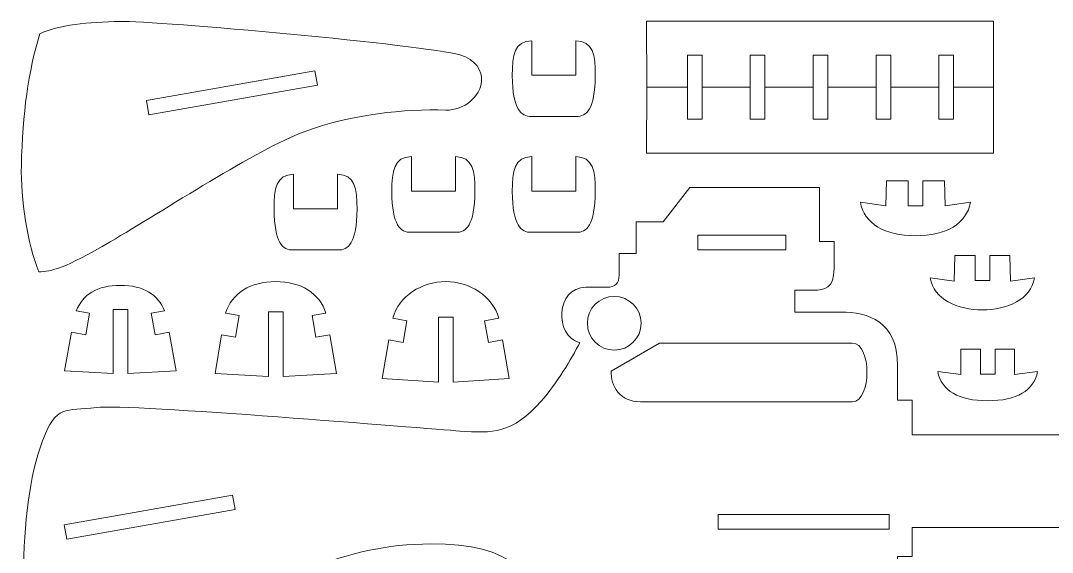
# Model space of a CAD drawing. Header units: millimetres. Extents: x -244 to 244, y -307 to 308.
# Drawn here: x -243.8 to 38.4, y 162.2 to 307.6 of the extents above; entities that cross this region are included whole.
import ezdxf

# ---------------------------------------------------------------- set-up
doc = ezdxf.new("R2010")
doc.units = ezdxf.units.MM
doc.header["$MEASUREMENT"] = 0
doc.layers.add('layer 1', color=7, linetype='Continuous')

msp = doc.modelspace()

# ---------------------------------------------------------------- linework, layer by layer
at = {"layer": 'layer 1', "lineweight": 9}
for points, knots in [([(-238.8045, 238.9275), (-241.8806, 246.5325), (-243.7573, 258.8012), (-243.5556, 268.0816), (-243.5556, 268.0816), (-243.2517, 282.0586), (-241.6317, 293.9696), (-238.5251, 303.9699), (-238.5251, 303.9699), (-233.5635, 306.5536), (-225.1053, 307.1889), (-216.5541, 307.3912), (-216.5541, 307.3912), (-206.7887, 307.6219), (-132.9795, 300.9628), (-123.6629, 298.2521), (-123.6629, 298.2521), (-119.187, 296.9532), (-117.4942, 293.8566), (-117.6919, 291.0707), (-117.6919, 291.0707), (-117.9814, 287), (-122.3302, 283.0092), (-127.4846, 283.1503), (-127.4846, 283.1503), (-138.8809, 283.4562), (-152.7577, 282.1809), (-166.2184, 277.2207), (-166.2184, 277.2207), (-178.8268, 272.5712), (-204.8101, 255.5776), (-219.2361, 247.1397), (-219.2361, 247.1397), (-231.769, 239.8076), (-235.261, 238.9605), (-238.8045, 238.9275)], [0, 0, 0, 0, 0.1, 0.1, 0.1, 0.1, 0.2, 0.2, 0.2, 0.2, 0.3, 0.3, 0.3, 0.3, 0.4, 0.4, 0.4, 0.4, 0.5, 0.5, 0.5, 0.5, 0.6, 0.6, 0.6, 0.6, 0.7, 0.7, 0.7, 0.7, 0.8, 0.8, 0.8, 0.8, 1, 1, 1, 1]), ([(-72.5533, 307.4618), (-72.5533, 307.4618), (22.3161, 307.4618), (22.3161, 307.4618), (22.3161, 307.4618), (22.3161, 307.4618), (22.3161, 289.4236), (22.3161, 289.4236), (22.3161, 289.4236), (22.3161, 289.4236), (11.4268, 289.4236), (11.4268, 289.4236), (11.4268, 289.4236), (11.4268, 289.4236), (11.4268, 298.1956), (11.4268, 298.1956), (11.4268, 298.1956), (11.4268, 298.1956), (7.4181, 298.1956), (7.4181, 298.1956), (7.4181, 298.1956), (7.4181, 298.1956), (7.4181, 289.4236), (7.4181, 289.4236), (7.4181, 289.4236), (7.4181, 289.4236), (-5.7768, 289.4236), (-5.7768, 289.4236), (-5.7768, 289.4236), (-5.7768, 289.4236), (-5.7768, 298.1956), (-5.7768, 298.1956), (-5.7768, 298.1956), (-5.7768, 298.1956), (-9.7853, 298.1956), (-9.7853, 298.1956), (-9.7853, 298.1956), (-9.7853, 298.1956), (-9.7853, 289.4236), (-9.7853, 289.4236), (-9.7853, 289.4236), (-9.7853, 289.4236), (-22.9802, 289.4236), (-22.9802, 289.4236), (-22.9802, 289.4236), (-22.9802, 289.4236), (-22.9802, 298.1956), (-22.9802, 298.1956), (-22.9802, 298.1956), (-22.9802, 298.1956), (-26.9888, 298.1956), (-26.9888, 298.1956), (-26.9888, 298.1956), (-26.9888, 298.1956), (-26.9888, 289.4236), (-26.9888, 289.4236), (-26.9888, 289.4236), (-26.9888, 289.4236), (-40.1836, 289.4236), (-40.1836, 289.4236), (-40.1836, 289.4236), (-40.1836, 289.4236), (-40.1836, 298.1956), (-40.1836, 298.1956), (-40.1836, 298.1956), (-40.1836, 298.1956), (-44.1922, 298.1956), (-44.1922, 298.1956), (-44.1922, 298.1956), (-44.1922, 298.1956), (-44.1922, 289.4236), (-44.1922, 289.4236), (-44.1922, 289.4236), (-44.1922, 289.4236), (-57.3871, 289.4236), (-57.3871, 289.4236), (-57.3871, 289.4236), (-57.3871, 289.4236), (-57.3875, 298.1956), (-57.3875, 298.1956), (-57.3875, 298.1956), (-57.3875, 298.1956), (-61.3962, 298.1956), (-61.3962, 298.1956), (-61.3962, 298.1956), (-61.3962, 298.1956), (-61.3962, 289.4236), (-61.3962, 289.4236), (-61.3962, 289.4236), (-61.3962, 289.4236), (-72.5016, 289.4236), (-72.5016, 289.4236), (-72.5016, 289.4236), (-72.5016, 289.4236), (-72.5533, 307.4618), (-72.5533, 307.4618)], [0, 0, 0, 0, 0.04, 0.04, 0.04, 0.04, 0.08, 0.08, 0.08, 0.08, 0.12, 0.12, 0.12, 0.12, 0.16, 0.16, 0.16, 0.16, 0.2, 0.2, 0.2, 0.2, 0.24, 0.24, 0.24, 0.24, 0.28, 0.28, 0.28, 0.28, 0.32, 0.32, 0.32, 0.32, 0.36, 0.36, 0.36, 0.36, 0.4, 0.4, 0.4, 0.4, 0.44, 0.44, 0.44, 0.44, 0.48, 0.48, 0.48, 0.48, 0.52, 0.52, 0.52, 0.52, 0.56, 0.56, 0.56, 0.56, 0.6, 0.6, 0.6, 0.6, 0.64, 0.64, 0.64, 0.64, 0.68, 0.68, 0.68, 0.68, 0.72, 0.72, 0.72, 0.72, 0.76, 0.76, 0.76, 0.76, 0.8, 0.8, 0.8, 0.8, 0.84, 0.84, 0.84, 0.84, 0.88, 0.88, 0.88, 0.88, 0.92, 0.92, 0.92, 0.92, 1, 1, 1, 1]), ([(-103.937, 292.6707), (-103.937, 292.6707), (-91.9117, 292.6707), (-91.9117, 292.6707), (-91.9117, 292.6707), (-91.9117, 292.6707), (-91.9117, 302.1299), (-91.9117, 302.1299), (-91.9117, 302.1299), (-87.1553, 302.0311), (-86.5152, 298.2663), (-86.5698, 292.5578), (-86.5698, 292.5578), (-86.6582, 283.3009), (-88.9417, 281.3809), (-91.7996, 281.4185), (-91.7996, 281.4185), (-91.7996, 281.4185), (-104.0495, 281.4185), (-104.0495, 281.4185), (-104.0495, 281.4185), (-106.9074, 281.3809), (-109.1904, 283.3009), (-109.2793, 292.5578), (-109.2793, 292.5578), (-109.334, 298.2663), (-108.6939, 302.0311), (-103.937, 302.1299), (-103.937, 302.1299), (-103.937, 302.1299), (-103.937, 292.6707), (-103.937, 292.6707)], [0, 0, 0, 0, 0.11111111, 0.11111111, 0.11111111, 0.11111111, 0.22222222, 0.22222222, 0.22222222, 0.22222222, 0.33333333, 0.33333333, 0.33333333, 0.33333333, 0.44444444, 0.44444444, 0.44444444, 0.44444444, 0.55555556, 0.55555556, 0.55555556, 0.55555556, 0.66666667, 0.66666667, 0.66666667, 0.66666667, 0.77777778, 0.77777778, 0.77777778, 0.77777778, 1, 1, 1, 1]), ([(-209.3549, 285.8092), (-209.3549, 285.8092), (-163.2987, 293.932), (-163.2987, 293.932), (-163.2987, 293.932), (-163.2987, 293.932), (-162.6027, 289.9836), (-162.6027, 289.9836), (-162.6027, 289.9836), (-162.6027, 289.9836), (-208.6589, 281.8609), (-208.6589, 281.8609), (-208.6589, 281.8609), (-208.6589, 281.8609), (-209.3549, 285.8092), (-209.3549, 285.8092)], [0, 0, 0, 0, 0.2, 0.2, 0.2, 0.2, 0.4, 0.4, 0.4, 0.4, 0.6, 0.6, 0.6, 0.6, 1, 1, 1, 1]), ([(-72.5016, 289.4236), (-72.5016, 289.4236), (-61.3962, 289.4236), (-61.3962, 289.4236), (-61.3962, 289.4236), (-61.3962, 289.4236), (-61.3962, 280.6515), (-61.3962, 280.6515), (-61.3962, 280.6515), (-61.3962, 280.6515), (-57.3875, 280.6515), (-57.3875, 280.6515), (-57.3875, 280.6515), (-57.3875, 280.6515), (-57.3871, 289.4236), (-57.3871, 289.4236), (-57.3871, 289.4236), (-57.3871, 289.4236), (-44.1922, 289.4236), (-44.1922, 289.4236), (-44.1922, 289.4236), (-44.1922, 289.4236), (-44.1922, 280.6515), (-44.1922, 280.6515), (-44.1922, 280.6515), (-44.1922, 280.6515), (-40.1836, 280.6515), (-40.1836, 280.6515), (-40.1836, 280.6515), (-40.1836, 280.6515), (-40.1836, 289.4236), (-40.1836, 289.4236), (-40.1836, 289.4236), (-40.1836, 289.4236), (-26.9888, 289.4236), (-26.9888, 289.4236), (-26.9888, 289.4236), (-26.9888, 289.4236), (-26.9888, 280.6515), (-26.9888, 280.6515), (-26.9888, 280.6515), (-26.9888, 280.6515), (-22.9802, 280.6515), (-22.9802, 280.6515), (-22.9802, 280.6515), (-22.9802, 280.6515), (-22.9802, 289.4236), (-22.9802, 289.4236), (-22.9802, 289.4236), (-22.9802, 289.4236), (-9.7853, 289.4236), (-9.7853, 289.4236), (-9.7853, 289.4236), (-9.7853, 289.4236), (-9.7853, 280.6515), (-9.7853, 280.6515), (-9.7853, 280.6515), (-9.7853, 280.6515), (-5.7768, 280.6515), (-5.7768, 280.6515), (-5.7768, 280.6515), (-5.7768, 280.6515), (-5.7768, 289.4236), (-5.7768, 289.4236), (-5.7768, 289.4236), (-5.7768, 289.4236), (7.4181, 289.4236), (7.4181, 289.4236), (7.4181, 289.4236), (7.4181, 289.4236), (7.4181, 280.6515), (7.4181, 280.6515), (7.4181, 280.6515), (7.4181, 280.6515), (11.4268, 280.6515), (11.4268, 280.6515), (11.4268, 280.6515), (11.4268, 280.6515), (11.4268, 289.4236), (11.4268, 289.4236), (11.4268, 289.4236), (11.4268, 289.4236), (22.3161, 289.4236), (22.3161, 289.4236), (22.3161, 289.4236), (22.3161, 289.4236), (22.3161, 271.3852), (22.3161, 271.3852), (22.3161, 271.3852), (22.3161, 271.3852), (-72.5533, 271.3852), (-72.5533, 271.3852), (-72.5533, 271.3852), (-72.5533, 271.3852), (-72.5016, 289.4236), (-72.5016, 289.4236)], [0, 0, 0, 0, 0.04, 0.04, 0.04, 0.04, 0.08, 0.08, 0.08, 0.08, 0.12, 0.12, 0.12, 0.12, 0.16, 0.16, 0.16, 0.16, 0.2, 0.2, 0.2, 0.2, 0.24, 0.24, 0.24, 0.24, 0.28, 0.28, 0.28, 0.28, 0.32, 0.32, 0.32, 0.32, 0.36, 0.36, 0.36, 0.36, 0.4, 0.4, 0.4, 0.4, 0.44, 0.44, 0.44, 0.44, 0.48, 0.48, 0.48, 0.48, 0.52, 0.52, 0.52, 0.52, 0.56, 0.56, 0.56, 0.56, 0.6, 0.6, 0.6, 0.6, 0.64, 0.64, 0.64, 0.64, 0.68, 0.68, 0.68, 0.68, 0.72, 0.72, 0.72, 0.72, 0.76, 0.76, 0.76, 0.76, 0.8, 0.8, 0.8, 0.8, 0.84, 0.84, 0.84, 0.84, 0.88, 0.88, 0.88, 0.88, 0.92, 0.92, 0.92, 0.92, 1, 1, 1, 1]), ([(-136.8823, 260.9754), (-136.8823, 260.9754), (-124.8568, 260.9754), (-124.8568, 260.9754), (-124.8568, 260.9754), (-124.8568, 260.9754), (-124.8568, 270.4346), (-124.8568, 270.4346), (-124.8568, 270.4346), (-120.1004, 270.3358), (-119.4604, 266.5756), (-119.5151, 260.8672), (-119.5151, 260.8672), (-119.6035, 251.6104), (-121.8869, 249.6856), (-124.7449, 249.728), (-124.7449, 249.728), (-124.7449, 249.728), (-136.9942, 249.728), (-136.9942, 249.728), (-136.9942, 249.728), (-139.8527, 249.6856), (-142.1356, 251.6104), (-142.2241, 260.8672), (-142.2241, 260.8672), (-142.2791, 266.5756), (-141.6391, 270.3358), (-136.8823, 270.4346), (-136.8823, 270.4346), (-136.8823, 270.4346), (-136.8823, 260.9754), (-136.8823, 260.9754)], [0, 0, 0, 0, 0.11111111, 0.11111111, 0.11111111, 0.11111111, 0.22222222, 0.22222222, 0.22222222, 0.22222222, 0.33333333, 0.33333333, 0.33333333, 0.33333333, 0.44444444, 0.44444444, 0.44444444, 0.44444444, 0.55555556, 0.55555556, 0.55555556, 0.55555556, 0.66666667, 0.66666667, 0.66666667, 0.66666667, 0.77777778, 0.77777778, 0.77777778, 0.77777778, 1, 1, 1, 1]), ([(-103.937, 260.9754), (-103.937, 260.9754), (-91.9117, 260.9754), (-91.9117, 260.9754), (-91.9117, 260.9754), (-91.9117, 260.9754), (-91.9117, 270.4346), (-91.9117, 270.4346), (-91.9117, 270.4346), (-87.1553, 270.3358), (-86.5152, 266.5756), (-86.5698, 260.8672), (-86.5698, 260.8672), (-86.6582, 251.6104), (-88.9417, 249.6856), (-91.7996, 249.728), (-91.7996, 249.728), (-91.7996, 249.728), (-104.0495, 249.728), (-104.0495, 249.728), (-104.0495, 249.728), (-106.9074, 249.6856), (-109.1904, 251.6104), (-109.2793, 260.8672), (-109.2793, 260.8672), (-109.334, 266.5756), (-108.6939, 270.3358), (-103.937, 270.4346), (-103.937, 270.4346), (-103.937, 270.4346), (-103.937, 260.9754), (-103.937, 260.9754)], [0, 0, 0, 0, 0.11111111, 0.11111111, 0.11111111, 0.11111111, 0.22222222, 0.22222222, 0.22222222, 0.22222222, 0.33333333, 0.33333333, 0.33333333, 0.33333333, 0.44444444, 0.44444444, 0.44444444, 0.44444444, 0.55555556, 0.55555556, 0.55555556, 0.55555556, 0.66666667, 0.66666667, 0.66666667, 0.66666667, 0.77777778, 0.77777778, 0.77777778, 0.77777778, 1, 1, 1, 1]), ([(-169.1112, 256.1423), (-169.1112, 256.1423), (-157.0853, 256.1423), (-157.0853, 256.1423), (-157.0853, 256.1423), (-157.0853, 256.1423), (-157.0853, 265.6015), (-157.0853, 265.6015), (-157.0853, 265.6015), (-152.3289, 265.5027), (-151.6894, 261.7425), (-151.744, 256.0341), (-151.744, 256.0341), (-151.8324, 246.7772), (-154.1153, 244.8525), (-156.9738, 244.8948), (-156.9738, 244.8948), (-156.9738, 244.8948), (-169.2232, 244.8948), (-169.2232, 244.8948), (-169.2232, 244.8948), (-172.0816, 244.8525), (-174.3646, 246.7772), (-174.4531, 256.0341), (-174.4531, 256.0341), (-174.5076, 261.7425), (-173.8681, 265.5027), (-169.1112, 265.6015), (-169.1112, 265.6015), (-169.1112, 265.6015), (-169.1112, 256.1423), (-169.1112, 256.1423)], [0, 0, 0, 0, 0.11111111, 0.11111111, 0.11111111, 0.11111111, 0.22222222, 0.22222222, 0.22222222, 0.22222222, 0.33333333, 0.33333333, 0.33333333, 0.33333333, 0.44444444, 0.44444444, 0.44444444, 0.44444444, 0.55555556, 0.55555556, 0.55555556, 0.55555556, 0.66666667, 0.66666667, 0.66666667, 0.66666667, 0.77777778, 0.77777778, 0.77777778, 0.77777778, 1, 1, 1, 1]), ([(3.0039, 263.8415), (3.0039, 263.8415), (8.9345, 263.8415), (8.9345, 263.8415), (8.9345, 263.8415), (8.9345, 263.8415), (9.0765, 256.9564), (9.0765, 256.9564), (9.0765, 256.9564), (9.0765, 256.9564), (16.0791, 257.9683), (16.0791, 257.9683), (16.0791, 257.9683), (14.9821, 252.1092), (9.4088, 248.7821), (0.9996, 248.7821), (0.9996, 248.7821), (-7.4102, 248.7821), (-12.9836, 252.1092), (-14.0801, 257.9683), (-14.0801, 257.9683), (-14.0801, 257.9683), (-7.0779, 256.9564), (-7.0779, 256.9564), (-7.0779, 256.9564), (-7.0779, 256.9564), (-6.9353, 263.8415), (-6.9353, 263.8415), (-6.9353, 263.8415), (-6.9353, 263.8415), (-1.0048, 263.8415), (-1.0048, 263.8415), (-1.0048, 263.8415), (-1.0048, 263.8415), (-1.0048, 256.9706), (-1.0048, 256.9706), (-1.0048, 256.9706), (-1.0048, 256.9706), (3.0039, 256.9706), (3.0039, 256.9706), (3.0039, 256.9706), (3.0039, 256.9706), (3.0039, 263.8415), (3.0039, 263.8415)], [0, 0, 0, 0, 0.08333333, 0.08333333, 0.08333333, 0.08333333, 0.16666667, 0.16666667, 0.16666667, 0.16666667, 0.25, 0.25, 0.25, 0.25, 0.33333333, 0.33333333, 0.33333333, 0.33333333, 0.41666667, 0.41666667, 0.41666667, 0.41666667, 0.5, 0.5, 0.5, 0.5, 0.58333333, 0.58333333, 0.58333333, 0.58333333, 0.66666667, 0.66666667, 0.66666667, 0.66666667, 0.75, 0.75, 0.75, 0.75, 0.83333333, 0.83333333, 0.83333333, 0.83333333, 1, 1, 1, 1]), ([(242.6381, 197.6931), (242.6381, 197.6931), (242.6381, 192.3471), (242.6381, 192.3471), (242.6381, 192.3471), (242.6381, 192.3471), (238.6286, 192.3471), (238.6286, 192.3471), (238.6286, 192.3471), (238.6286, 192.3471), (238.6286, 176.3135), (238.6286, 176.3135), (238.6286, 176.3135), (238.6286, 176.3135), (242.6381, 176.3135), (242.6381, 176.3135), (242.6381, 176.3135), (242.6381, 176.3135), (242.6381, 170.9675), (242.6381, 170.9675), (242.6381, 170.9675), (242.6381, 170.9675), (139.7501, 170.9675), (139.7501, 170.9675), (139.7501, 170.9675), (139.7501, 170.9675), (139.7501, 178.8877), (139.7501, 178.8877), (139.7501, 178.8877), (139.7501, 178.8877), (124.8953, 178.8877), (124.8953, 178.8877), (124.8953, 178.8877), (123.0416, 177.5936), (122.837, 174.8546), (122.6789, 172.8592), (122.6789, 172.8592), (122.147, 166.1579), (120.4934, 163.4095), (115.6541, 163.1888), (115.6541, 163.1888), (115.6541, 163.1888), (117.5426, 178.5725), (117.5426, 178.5725), (117.5426, 178.5725), (117.5426, 178.5725), (113.5637, 179.0618), (113.5637, 179.0618), (113.5637, 179.0618), (113.5637, 179.0618), (112.3241, 168.9626), (112.3241, 168.9626), (112.3241, 168.9626), (112.3241, 168.9626), (0.1181, 168.9626), (0.1181, 168.9626), (0.1181, 168.9626), (0.1181, 168.9626), (0.1181, 161.0785), (0.1181, 161.0785), (0.1181, 161.0785), (0.1181, 161.0785), (-3.8905, 161.0785), (-3.8905, 161.0785), (-3.8905, 161.0785), (-3.8905, 161.0785), (-3.8905, 134.3548), (-3.8905, 134.3548), (-3.8905, 134.3548), (-3.8905, 134.3548), (-45.7315, 129.0101), (-45.7315, 129.0101), (-45.7315, 129.0101), (-45.7315, 129.0101), (-80.5776, 129.0101), (-80.5776, 129.0101), (-80.5776, 129.0101), (-83.139, 129.0101), (-84.7674, 126.1088), (-82.4431, 120.614), (-82.4431, 120.614), (-80.8656, 116.8844), (-81.0162, 114.3893), (-84.3994, 113.0589), (-84.3994, 113.0589), (-88.4442, 111.4683), (-92.6218, 111.0419), (-95.0562, 105.1302), (-95.0562, 105.1302), (-96.5405, 101.5253), (-95.4252, 97.2042), (-93.6641, 91.3866), (-93.6641, 91.3866), (-92.475, 87.4571), (-94.3047, 82.8832), (-97.253, 83.8928), (-97.253, 83.8928), (-97.253, 83.8928), (-131.3291, 95.5618), (-131.3291, 95.5618), (-131.3291, 95.5618), (-130.4632, 98.7803), (-129.561, 101.6839), (-128.6316, 104.3283), (-128.6316, 104.3283), (-128.6316, 104.3283), (-118.9663, 100.4231), (-118.9663, 100.4231), (-118.9663, 100.4231), (-118.9663, 100.4231), (-117.4646, 104.1405), (-117.4646, 104.1405), (-117.4646, 104.1405), (-117.4646, 104.1405), (-127.2277, 108.0846), (-127.2277, 108.0846), (-127.2277, 108.0846), (-125.7407, 111.8264), (-124.1994, 115.0011), (-122.638, 117.8069), (-122.638, 117.8069), (-122.638, 117.8069), (-113.1477, 112.5464), (-113.1477, 112.5464), (-113.1477, 112.5464), (-113.1477, 112.5464), (-111.2041, 116.0524), (-111.2041, 116.0524), (-111.2041, 116.0524), (-111.2041, 116.0524), (-120.6016, 121.2612), (-120.6016, 121.2612), (-120.6016, 121.2612), (-118.8138, 124.1333), (-117.0213, 126.642), (-115.2744, 129.0825), (-115.2744, 129.0825), (-115.2744, 129.0825), (-106.3489, 123.0622), (-106.3489, 123.0622), (-106.3489, 123.0622), (-106.3489, 123.0622), (-104.1074, 126.3856), (-104.1074, 126.3856), (-104.1074, 126.3856), (-104.1074, 126.3856), (-112.9553, 132.3532), (-112.9553, 132.3532), (-112.9553, 132.3532), (-111.2455, 134.8137), (-109.6064, 137.3399), (-108.0906, 140.2345), (-108.0906, 140.2345), (-108.0906, 140.2345), (-98.8658, 134.47), (-98.8658, 134.47), (-98.8658, 134.47), (-98.8658, 134.47), (-96.741, 137.8697), (-96.741, 137.8697), (-96.741, 137.8697), (-96.741, 137.8697), (-106.3912, 143.8995), (-106.3912, 143.8995), (-106.3912, 143.8995), (-101.5247, 156.4346), (-109.1203, 164.5154), (-131.6378, 164.5154), (-131.6378, 164.5154), (-155.6184, 164.5154), (-174.7401, 154.0162), (-191.6673, 142.4177), (-191.6673, 142.4177), (-208.5948, 130.8191), (-225.8357, 119.5344), (-232.2618, 119.6912), (-232.2618, 119.6912), (-238.688, 119.8479), (-243.39, 141.4769), (-243.0765, 155.8967), (-243.0765, 155.8967), (-242.7632, 170.3179), (-241.5092, 182.6996), (-237.7475, 192.7282), (-237.7475, 192.7282), (-233.986, 202.7615), (-231.6347, 200.7238), (-223.0144, 201.8203), (-223.0144, 201.8203), (-214.3942, 202.9169), (-132.5785, 196.0225), (-123.6446, 195.3918), (-123.6446, 195.3918), (-114.7105, 194.7659), (-109.2247, 194.6106), (-101.3883, 203.5427), (-101.3883, 203.5427), (-96.9466, 208.6064), (-93.2105, 214.9784), (-90.8067, 219.548), (-90.8067, 219.548), (-97.942, 221.3645), (-97.3829, 234.7109), (-89.1237, 234.7109), (-89.1237, 234.7109), (-89.1237, 234.7109), (-83.4041, 234.7109), (-83.4041, 234.7109), (-83.4041, 234.7109), (-81.1644, 234.7109), (-80.0636, 235.798), (-80.0636, 238.0382), (-80.0636, 238.0382), (-80.0636, 238.0382), (-80.0636, 243.9207), (-80.0636, 243.9207), (-80.0636, 243.9207), (-80.0636, 243.9207), (-75.3867, 243.9207), (-75.3867, 243.9207), (-75.3867, 243.9207), (-75.3867, 243.9207), (-75.3867, 252.6081), (-75.3867, 252.6081), (-75.3867, 252.6081), (-75.3867, 252.6081), (-68.0379, 252.6081), (-68.0379, 252.6081), (-68.0379, 252.6081), (-68.0379, 252.6081), (-60.6889, 261.9591), (-60.6889, 261.9591), (-60.6889, 261.9591), (-48.6635, 261.9591), (-37.3054, 261.9591), (-25.2796, 261.9591), (-25.2796, 261.9591), (-25.2796, 261.9591), (-25.2796, 247.262), (-25.2796, 247.262), (-25.2796, 247.262), (-25.2796, 247.262), (-21.2709, 247.262), (-21.2709, 247.262), (-21.2709, 247.262), (-21.2709, 247.262), (-21.2709, 239.85), (-21.2709, 239.85), (-21.2709, 239.85), (-21.2709, 234.3156), (-23.8663, 233.9014), (-26.8801, 233.9014), (-26.8801, 233.9014), (-26.8801, 233.9014), (-31.9608, 233.9014), (-31.9608, 233.9014), (-31.9608, 233.9014), (-31.9608, 233.9014), (-31.9608, 227.8871), (-31.9608, 227.8871), (-31.9608, 227.8871), (-31.9608, 227.8871), (-19.4036, 227.8871), (-19.4036, 227.8871), (-19.4036, 227.8871), (-11.9557, 227.8871), (-3.8905, 225.473), (-3.8905, 213.2419), (-3.8905, 213.2419), (-3.8905, 213.2419), (-3.8905, 203.8392), (-3.8905, 203.8392), (-3.8905, 203.8392), (-3.8905, 203.8392), (0.1181, 203.8392), (0.1181, 203.8392), (0.1181, 203.8392), (0.1181, 203.8392), (0.1181, 194.3518), (0.1181, 194.3518), (0.1181, 194.3518), (0.1181, 194.3518), (116.3665, 194.3518), (116.3665, 194.3518), (116.3665, 194.3518), (116.3665, 194.3518), (116.3665, 199.7544), (116.3665, 199.7544), (116.3665, 199.7544), (116.3665, 199.7544), (125.2489, 226.9413), (125.2489, 226.9413), (125.2489, 226.9413), (126.263, 230.0426), (128.4743, 231.1155), (130.9672, 231.1343), (130.9672, 231.1343), (134.7964, 231.1719), (137.4851, 227.5483), (138.1608, 224.3576), (138.1608, 224.3576), (138.1608, 224.3576), (143.8104, 197.6931), (143.8104, 197.6931), (143.8104, 197.6931), (143.8104, 197.6931), (154.7821, 197.6931), (154.7821, 197.6931), (154.7821, 197.6931), (154.7821, 197.6931), (154.7821, 184.2526), (154.7821, 184.2526), (154.7821, 184.2526), (154.7821, 184.2526), (158.7908, 184.2526), (158.7908, 184.2526), (158.7908, 184.2526), (158.7908, 184.2526), (158.7908, 197.6931), (158.7908, 197.6931), (158.7908, 197.6931), (158.7908, 197.6931), (171.9855, 197.6931), (171.9855, 197.6931), (171.9855, 197.6931), (171.9855, 197.6931), (171.9855, 184.2526), (171.9855, 184.2526), (171.9855, 184.2526), (171.9855, 184.2526), (175.9942, 184.2526), (175.9942, 184.2526), (175.9942, 184.2526), (175.9942, 184.2526), (175.9942, 197.6931), (175.9942, 197.6931), (175.9942, 197.6931), (175.9942, 197.6931), (189.1891, 197.6931), (189.1891, 197.6931), (189.1891, 197.6931), (189.1891, 197.6931), (189.1891, 184.2526), (189.1891, 184.2526), (189.1891, 184.2526), (189.1891, 184.2526), (193.1976, 184.2526), (193.1976, 184.2526), (193.1976, 184.2526), (193.1976, 184.2526), (193.1976, 197.6931), (193.1976, 197.6931), (193.1976, 197.6931), (193.1976, 197.6931), (206.3925, 197.6931), (206.3925, 197.6931), (206.3925, 197.6931), (206.3925, 197.6931), (206.3925, 184.2526), (206.3925, 184.2526), (206.3925, 184.2526), (206.3925, 184.2526), (210.4011, 184.2526), (210.4011, 184.2526), (210.4011, 184.2526), (210.4011, 184.2526), (210.4011, 197.6931), (210.4011, 197.6931), (210.4011, 197.6931), (210.4011, 197.6931), (223.5964, 197.6931), (223.5964, 197.6931), (223.5964, 197.6931), (223.5964, 197.6931), (223.5964, 184.2526), (223.5964, 184.2526), (223.5964, 184.2526), (223.5964, 184.2526), (227.6069, 184.2526), (227.6069, 184.2526), (227.6069, 184.2526), (227.6069, 184.2526), (227.6069, 197.6931), (227.6069, 197.6931), (227.6069, 197.6931), (227.6069, 197.6931), (242.6381, 197.6931), (242.6381, 197.6931)], [0, 0, 0, 0, 0.01020408, 0.01020408, 0.01020408, 0.01020408, 0.02040816, 0.02040816, 0.02040816, 0.02040816, 0.03061224, 0.03061224, 0.03061224, 0.03061224, 0.04081633, 0.04081633, 0.04081633, 0.04081633, 0.05102041, 0.05102041, 0.05102041, 0.05102041, 0.06122449, 0.06122449, 0.06122449, 0.06122449, 0.07142857, 0.07142857, 0.07142857, 0.07142857, 0.08163265, 0.08163265, 0.08163265, 0.08163265, 0.09183673, 0.09183673, 0.09183673, 0.09183673, 0.10204082, 0.10204082, 0.10204082, 0.10204082, 0.1122449, 0.1122449, 0.1122449, 0.1122449, 0.12244898, 0.12244898, 0.12244898, 0.12244898, 0.13265306, 0.13265306, 0.13265306, 0.13265306, 0.14285714, 0.14285714, 0.14285714, 0.14285714, 0.15306122, 0.15306122, 0.15306122, 0.15306122, 0.16326531, 0.16326531, 0.16326531, 0.16326531, 0.17346939, 0.17346939, 0.17346939, 0.17346939, 0.18367347, 0.18367347, 0.18367347, 0.18367347, 0.19387755, 0.19387755, 0.19387755, 0.19387755, 0.20408163, 0.20408163, 0.20408163, 0.20408163, 0.21428571, 0.21428571, 0.21428571, 0.21428571, 0.2244898, 0.2244898, 0.2244898, 0.2244898, 0.23469388, 0.23469388, 0.23469388, 0.23469388, 0.24489796, 0.24489796, 0.24489796, 0.24489796, 0.25510204, 0.25510204, 0.25510204, 0.25510204, 0.26530612, 0.26530612, 0.26530612, 0.26530612, 0.2755102, 0.2755102, 0.2755102, 0.2755102, 0.28571429, 0.28571429, 0.28571429, 0.28571429, 0.29591837, 0.29591837, 0.29591837, 0.29591837, 0.30612245, 0.30612245, 0.30612245, 0.30612245, 0.31632653, 0.31632653, 0.31632653, 0.31632653, 0.32653061, 0.32653061, 0.32653061, 0.32653061, 0.33673469, 0.33673469, 0.33673469, 0.33673469, 0.34693878, 0.34693878, 0.34693878, 0.34693878, 0.35714286, 0.35714286, 0.35714286, 0.35714286, 0.36734694, 0.36734694, 0.36734694, 0.36734694, 0.37755102, 0.37755102, 0.37755102, 0.37755102, 0.3877551, 0.3877551, 0.3877551, 0.3877551, 0.39795918, 0.39795918, 0.39795918, 0.39795918, 0.40816327, 0.40816327, 0.40816327, 0.40816327, 0.41836735, 0.41836735, 0.41836735, 0.41836735, 0.42857143, 0.42857143, 0.42857143, 0.42857143, 0.43877551, 0.43877551, 0.43877551, 0.43877551, 0.44897959, 0.44897959, 0.44897959, 0.44897959, 0.45918367, 0.45918367, 0.45918367, 0.45918367, 0.46938776, 0.46938776, 0.46938776, 0.46938776, 0.47959184, 0.47959184, 0.47959184, 0.47959184, 0.48979592, 0.48979592, 0.48979592, 0.48979592, 0.5, 0.5, 0.5, 0.5, 0.51020408, 0.51020408, 0.51020408, 0.51020408, 0.52040816, 0.52040816, 0.52040816, 0.52040816, 0.53061224, 0.53061224, 0.53061224, 0.53061224, 0.54081633, 0.54081633, 0.54081633, 0.54081633, 0.55102041, 0.55102041, 0.55102041, 0.55102041, 0.56122449, 0.56122449, 0.56122449, 0.56122449, 0.57142857, 0.57142857, 0.57142857, 0.57142857, 0.58163265, 0.58163265, 0.58163265, 0.58163265, 0.59183673, 0.59183673, 0.59183673, 0.59183673, 0.60204082, 0.60204082, 0.60204082, 0.60204082, 0.6122449, 0.6122449, 0.6122449, 0.6122449, 0.62244898, 0.62244898, 0.62244898, 0.62244898, 0.63265306, 0.63265306, 0.63265306, 0.63265306, 0.64285714, 0.64285714, 0.64285714, 0.64285714, 0.65306122, 0.65306122, 0.65306122, 0.65306122, 0.66326531, 0.66326531, 0.66326531, 0.66326531, 0.67346939, 0.67346939, 0.67346939, 0.67346939, 0.68367347, 0.68367347, 0.68367347, 0.68367347, 0.69387755, 0.69387755, 0.69387755, 0.69387755, 0.70408163, 0.70408163, 0.70408163, 0.70408163, 0.71428571, 0.71428571, 0.71428571, 0.71428571, 0.7244898, 0.7244898, 0.7244898, 0.7244898, 0.73469388, 0.73469388, 0.73469388, 0.73469388, 0.74489796, 0.74489796, 0.74489796, 0.74489796, 0.75510204, 0.75510204, 0.75510204, 0.75510204, 0.76530612, 0.76530612, 0.76530612, 0.76530612, 0.7755102, 0.7755102, 0.7755102, 0.7755102, 0.78571429, 0.78571429, 0.78571429, 0.78571429, 0.79591837, 0.79591837, 0.79591837, 0.79591837, 0.80612245, 0.80612245, 0.80612245, 0.80612245, 0.81632653, 0.81632653, 0.81632653, 0.81632653, 0.82653061, 0.82653061, 0.82653061, 0.82653061, 0.83673469, 0.83673469, 0.83673469, 0.83673469, 0.84693878, 0.84693878, 0.84693878, 0.84693878, 0.85714286, 0.85714286, 0.85714286, 0.85714286, 0.86734694, 0.86734694, 0.86734694, 0.86734694, 0.87755102, 0.87755102, 0.87755102, 0.87755102, 0.8877551, 0.8877551, 0.8877551, 0.8877551, 0.89795918, 0.89795918, 0.89795918, 0.89795918, 0.90816327, 0.90816327, 0.90816327, 0.90816327, 0.91836735, 0.91836735, 0.91836735, 0.91836735, 0.92857143, 0.92857143, 0.92857143, 0.92857143, 0.93877551, 0.93877551, 0.93877551, 0.93877551, 0.94897959, 0.94897959, 0.94897959, 0.94897959, 0.95918367, 0.95918367, 0.95918367, 0.95918367, 0.96938776, 0.96938776, 0.96938776, 0.96938776, 0.97959184, 0.97959184, 0.97959184, 0.97959184, 1, 1, 1, 1]), ([(-58.5419, 248.9373), (-58.5419, 248.9373), (-34.4902, 248.9373), (-34.4902, 248.9373), (-34.4902, 248.9373), (-34.4902, 248.9373), (-34.4902, 244.9277), (-34.4902, 244.9277), (-34.4902, 244.9277), (-34.4902, 244.9277), (-58.5419, 244.9277), (-58.5419, 244.9277), (-58.5419, 244.9277), (-58.5419, 244.9277), (-58.5419, 248.9373), (-58.5419, 248.9373)], [0, 0, 0, 0, 0.2, 0.2, 0.2, 0.2, 0.4, 0.4, 0.4, 0.4, 0.6, 0.6, 0.6, 0.6, 1, 1, 1, 1]), ([(21.2953, 243.3983), (21.2953, 243.3983), (26.8263, 243.3983), (26.8263, 243.3983), (26.8263, 243.3983), (26.8263, 243.3983), (26.9685, 236.3909), (26.9685, 236.3909), (26.9685, 236.3909), (26.9685, 236.3909), (33.5222, 237.2522), (33.5222, 237.2522), (33.5222, 237.2522), (32.6939, 231.3931), (25.9736, 228.5272), (19.2911, 228.5272), (19.2911, 228.5272), (12.6084, 228.5272), (5.8877, 231.3931), (5.06, 237.2522), (5.06, 237.2522), (5.06, 237.2522), (11.6131, 236.3909), (11.6131, 236.3909), (11.6131, 236.3909), (11.6131, 236.3909), (11.7557, 243.3983), (11.7557, 243.3983), (11.7557, 243.3983), (11.7557, 243.3983), (17.2868, 243.3983), (17.2868, 243.3983), (17.2868, 243.3983), (17.2868, 243.3983), (17.2868, 236.5227), (17.2868, 236.5227), (17.2868, 236.5227), (17.2868, 236.5227), (21.2953, 236.5227), (21.2953, 236.5227), (21.2953, 236.5227), (21.2953, 236.5227), (21.2953, 243.3983), (21.2953, 243.3983)], [0, 0, 0, 0, 0.08333333, 0.08333333, 0.08333333, 0.08333333, 0.16666667, 0.16666667, 0.16666667, 0.16666667, 0.25, 0.25, 0.25, 0.25, 0.33333333, 0.33333333, 0.33333333, 0.33333333, 0.41666667, 0.41666667, 0.41666667, 0.41666667, 0.5, 0.5, 0.5, 0.5, 0.58333333, 0.58333333, 0.58333333, 0.58333333, 0.66666667, 0.66666667, 0.66666667, 0.66666667, 0.75, 0.75, 0.75, 0.75, 0.83333333, 0.83333333, 0.83333333, 0.83333333, 1, 1, 1, 1]), ([(-214.468, 228.5931), (-214.468, 228.5931), (-218.4765, 228.5931), (-218.4765, 228.5931), (-218.4765, 228.5931), (-218.4765, 228.5931), (-218.4765, 211.0818), (-218.4765, 211.0818), (-218.4765, 211.0818), (-218.4765, 211.0818), (-231.7274, 211.8724), (-231.7274, 211.8724), (-231.7274, 211.8724), (-231.7274, 211.8724), (-229.8239, 222.3858), (-229.8239, 222.3858), (-229.8239, 222.3858), (-229.8239, 222.3858), (-225.9416, 221.7033), (-225.9416, 221.7033), (-225.9416, 221.7033), (-225.9416, 221.7033), (-224.8976, 227.6236), (-224.8976, 227.6236), (-224.8976, 227.6236), (-224.8976, 227.6236), (-228.5303, 228.2637), (-228.5303, 228.2637), (-228.5303, 228.2637), (-226.833, 232.6874), (-222.8275, 235.2286), (-216.4723, 235.2286), (-216.4723, 235.2286), (-210.1169, 235.2286), (-206.1114, 232.6874), (-204.4139, 228.2637), (-204.4139, 228.2637), (-204.4139, 228.2637), (-208.0472, 227.6236), (-208.0472, 227.6236), (-208.0472, 227.6236), (-208.0472, 227.6236), (-207.0029, 221.7033), (-207.0029, 221.7033), (-207.0029, 221.7033), (-207.0029, 221.7033), (-203.1207, 222.3858), (-203.1207, 222.3858), (-203.1207, 222.3858), (-203.1207, 222.3858), (-201.2171, 211.8724), (-201.2171, 211.8724), (-201.2171, 211.8724), (-201.2171, 211.8724), (-214.468, 211.0818), (-214.468, 211.0818), (-214.468, 211.0818), (-214.468, 211.0818), (-214.468, 228.5931), (-214.468, 228.5931)], [0, 0, 0, 0, 0.0625, 0.0625, 0.0625, 0.0625, 0.125, 0.125, 0.125, 0.125, 0.1875, 0.1875, 0.1875, 0.1875, 0.25, 0.25, 0.25, 0.25, 0.3125, 0.3125, 0.3125, 0.3125, 0.375, 0.375, 0.375, 0.375, 0.4375, 0.4375, 0.4375, 0.4375, 0.5, 0.5, 0.5, 0.5, 0.5625, 0.5625, 0.5625, 0.5625, 0.625, 0.625, 0.625, 0.625, 0.6875, 0.6875, 0.6875, 0.6875, 0.75, 0.75, 0.75, 0.75, 0.8125, 0.8125, 0.8125, 0.8125, 0.875, 0.875, 0.875, 0.875, 1, 1, 1, 1]), ([(-171.9876, 227.9578), (-171.9876, 227.9578), (-175.9961, 227.9578), (-175.9961, 227.9578), (-175.9961, 227.9578), (-175.9961, 227.9578), (-175.9961, 210.2676), (-175.9961, 210.2676), (-175.9961, 210.2676), (-175.9961, 210.2676), (-190.583, 211.1147), (-190.583, 211.1147), (-190.583, 211.1147), (-190.583, 211.1147), (-188.8018, 221.7033), (-188.8018, 221.7033), (-188.8018, 221.7033), (-188.8018, 221.7033), (-184.9983, 221.0351), (-184.9983, 221.0351), (-184.9983, 221.0351), (-184.9983, 221.0351), (-183.9541, 226.9553), (-183.9541, 226.9553), (-183.9541, 226.9553), (-183.9541, 226.9553), (-187.7142, 227.619), (-187.7142, 227.619), (-187.7142, 227.619), (-186.0893, 233.078), (-180.8373, 236.2498), (-173.9919, 236.2498), (-173.9919, 236.2498), (-167.1469, 236.2498), (-161.8949, 233.078), (-160.27, 227.619), (-160.27, 227.619), (-160.27, 227.619), (-164.0301, 226.9553), (-164.0301, 226.9553), (-164.0301, 226.9553), (-164.0301, 226.9553), (-162.9863, 221.0351), (-162.9863, 221.0351), (-162.9863, 221.0351), (-162.9863, 221.0351), (-159.1824, 221.7033), (-159.1824, 221.7033), (-159.1824, 221.7033), (-159.1824, 221.7033), (-157.4007, 211.1147), (-157.4007, 211.1147), (-157.4007, 211.1147), (-157.4007, 211.1147), (-171.9876, 210.2676), (-171.9876, 210.2676), (-171.9876, 210.2676), (-171.9876, 210.2676), (-171.9876, 227.9578), (-171.9876, 227.9578)], [0, 0, 0, 0, 0.0625, 0.0625, 0.0625, 0.0625, 0.125, 0.125, 0.125, 0.125, 0.1875, 0.1875, 0.1875, 0.1875, 0.25, 0.25, 0.25, 0.25, 0.3125, 0.3125, 0.3125, 0.3125, 0.375, 0.375, 0.375, 0.375, 0.4375, 0.4375, 0.4375, 0.4375, 0.5, 0.5, 0.5, 0.5, 0.5625, 0.5625, 0.5625, 0.5625, 0.625, 0.625, 0.625, 0.625, 0.6875, 0.6875, 0.6875, 0.6875, 0.75, 0.75, 0.75, 0.75, 0.8125, 0.8125, 0.8125, 0.8125, 0.875, 0.875, 0.875, 0.875, 1, 1, 1, 1]), ([(-127.4828, 236.2498), (-134.0087, 236.2498), (-140.32, 232.3109), (-141.9723, 226.2119), (-141.9723, 226.2119), (-141.9723, 226.2119), (-138.1129, 225.5294), (-138.1129, 225.5294), (-138.1129, 225.5294), (-138.1129, 225.5294), (-139.1571, 219.6092), (-139.1571, 219.6092), (-139.1571, 219.6092), (-139.1571, 219.6092), (-143.0514, 220.2962), (-143.0514, 220.2962), (-143.0514, 220.2962), (-143.0514, 220.2962), (-144.876, 209.7735), (-144.876, 209.7735), (-144.876, 209.7735), (-144.876, 209.7735), (-129.4871, 208.7335), (-129.4871, 208.7335), (-129.4871, 208.7335), (-129.4871, 208.7335), (-129.4871, 226.48), (-129.4871, 226.48), (-129.4871, 226.48), (-129.4871, 226.48), (-125.4786, 226.48), (-125.4786, 226.48), (-125.4786, 226.48), (-125.4786, 226.48), (-125.4786, 208.7335), (-125.4786, 208.7335), (-125.4786, 208.7335), (-125.4786, 208.7335), (-110.0897, 209.7735), (-110.0897, 209.7735), (-110.0897, 209.7735), (-110.0897, 209.7735), (-111.9142, 220.2962), (-111.9142, 220.2962), (-111.9142, 220.2962), (-111.9142, 220.2962), (-115.8089, 219.6092), (-115.8089, 219.6092), (-115.8089, 219.6092), (-115.8089, 219.6092), (-116.8528, 225.5294), (-116.8528, 225.5294), (-116.8528, 225.5294), (-116.8528, 225.5294), (-112.9934, 226.2119), (-112.9934, 226.2119), (-112.9934, 226.2119), (-114.6457, 232.3109), (-120.957, 236.2498), (-127.4828, 236.2498)], [0, 0, 0, 0, 0.0625, 0.0625, 0.0625, 0.0625, 0.125, 0.125, 0.125, 0.125, 0.1875, 0.1875, 0.1875, 0.1875, 0.25, 0.25, 0.25, 0.25, 0.3125, 0.3125, 0.3125, 0.3125, 0.375, 0.375, 0.375, 0.375, 0.4375, 0.4375, 0.4375, 0.4375, 0.5, 0.5, 0.5, 0.5, 0.5625, 0.5625, 0.5625, 0.5625, 0.625, 0.625, 0.625, 0.625, 0.6875, 0.6875, 0.6875, 0.6875, 0.75, 0.75, 0.75, 0.75, 0.8125, 0.8125, 0.8125, 0.8125, 0.875, 0.875, 0.875, 0.875, 1, 1, 1, 1]), ([(-81.3917, 232.1932), (-77.3337, 232.1932), (-74.0427, 228.9036), (-74.0427, 224.847), (-74.0427, 224.847), (-74.0427, 220.7905), (-77.3337, 217.4962), (-81.3917, 217.4962), (-81.3917, 217.4962), (-85.4498, 217.4962), (-88.7408, 220.7905), (-88.7408, 224.847), (-88.7408, 224.847), (-88.7408, 228.9036), (-85.4498, 232.1932), (-81.3917, 232.1932)], [0, 0, 0, 0, 0.2, 0.2, 0.2, 0.2, 0.4, 0.4, 0.4, 0.4, 0.6, 0.6, 0.6, 0.6, 1, 1, 1, 1]), ([(-68.9913, 219.4303), (-68.9913, 219.4303), (-16.2727, 219.4303), (-16.2727, 219.4303), (-16.2727, 219.4303), (-10.9411, 219.4303), (-10.942, 203.3969), (-16.2727, 203.3969), (-16.2727, 203.3969), (-16.2727, 203.3969), (-74.2531, 203.3969), (-74.2531, 203.3969), (-74.2531, 203.3969), (-79.7507, 203.3969), (-82.4167, 207.6465), (-82.252, 211.7736), (-82.252, 211.7736), (-82.252, 211.7736), (-68.9913, 219.4303), (-68.9913, 219.4303)], [0, 0, 0, 0, 0.16666667, 0.16666667, 0.16666667, 0.16666667, 0.33333333, 0.33333333, 0.33333333, 0.33333333, 0.5, 0.5, 0.5, 0.5, 0.66666667, 0.66666667, 0.66666667, 0.66666667, 1, 1, 1, 1]), ([(22.7552, 217.7786), (22.7552, 217.7786), (28.0998, 217.7786), (28.0998, 217.7786), (28.0998, 217.7786), (28.0998, 217.7786), (28.0998, 210.8371), (28.0998, 210.8371), (28.0998, 210.8371), (28.0998, 210.8371), (34.3862, 211.6324), (34.3862, 211.6324), (34.3862, 211.6324), (33.4126, 206.4276), (28.6618, 203.6603), (20.7509, 203.6603), (20.7509, 203.6603), (12.8395, 203.6603), (8.0892, 206.4276), (7.115, 211.6324), (7.115, 211.6324), (7.115, 211.6324), (13.4014, 210.8371), (13.4014, 210.8371), (13.4014, 210.8371), (13.4014, 210.8371), (13.4014, 217.7786), (13.4014, 217.7786), (13.4014, 217.7786), (13.4014, 217.7786), (18.7466, 217.7786), (18.7466, 217.7786), (18.7466, 217.7786), (18.7466, 217.7786), (18.7466, 210.9736), (18.7466, 210.9736), (18.7466, 210.9736), (18.7466, 210.9736), (22.7552, 210.9736), (22.7552, 210.9736), (22.7552, 210.9736), (22.7552, 210.9736), (22.7552, 217.7786), (22.7552, 217.7786)], [0, 0, 0, 0, 0.08333333, 0.08333333, 0.08333333, 0.08333333, 0.16666667, 0.16666667, 0.16666667, 0.16666667, 0.25, 0.25, 0.25, 0.25, 0.33333333, 0.33333333, 0.33333333, 0.33333333, 0.41666667, 0.41666667, 0.41666667, 0.41666667, 0.5, 0.5, 0.5, 0.5, 0.58333333, 0.58333333, 0.58333333, 0.58333333, 0.66666667, 0.66666667, 0.66666667, 0.66666667, 0.75, 0.75, 0.75, 0.75, 0.83333333, 0.83333333, 0.83333333, 0.83333333, 1, 1, 1, 1]), ([(-231.8353, 169.7533), (-231.8353, 169.7533), (-185.7791, 177.8758), (-185.7791, 177.8758), (-185.7791, 177.8758), (-185.7791, 177.8758), (-185.083, 173.9275), (-185.083, 173.9275), (-185.083, 173.9275), (-185.083, 173.9275), (-231.1391, 165.8049), (-231.1391, 165.8049), (-231.1391, 165.8049), (-231.1391, 165.8049), (-231.8353, 169.7533), (-231.8353, 169.7533)], [0, 0, 0, 0, 0.2, 0.2, 0.2, 0.2, 0.4, 0.4, 0.4, 0.4, 0.6, 0.6, 0.6, 0.6, 1, 1, 1, 1]), ([(-52.9884, 172.511), (-52.9884, 172.511), (-6.2219, 172.511), (-6.2219, 172.511), (-6.2219, 172.511), (-6.2219, 172.511), (-6.2219, 168.5014), (-6.2219, 168.5014), (-6.2219, 168.5014), (-6.2219, 168.5014), (-52.9884, 168.5014), (-52.9884, 168.5014), (-52.9884, 168.5014), (-52.9884, 168.5014), (-52.9884, 172.511), (-52.9884, 172.511)], [0, 0, 0, 0, 0.2, 0.2, 0.2, 0.2, 0.4, 0.4, 0.4, 0.4, 0.6, 0.6, 0.6, 0.6, 1, 1, 1, 1])]:
    msp.add_open_spline(points, degree=3, knots=knots, dxfattribs=at)

doc.saveas('drawing.dxf')
